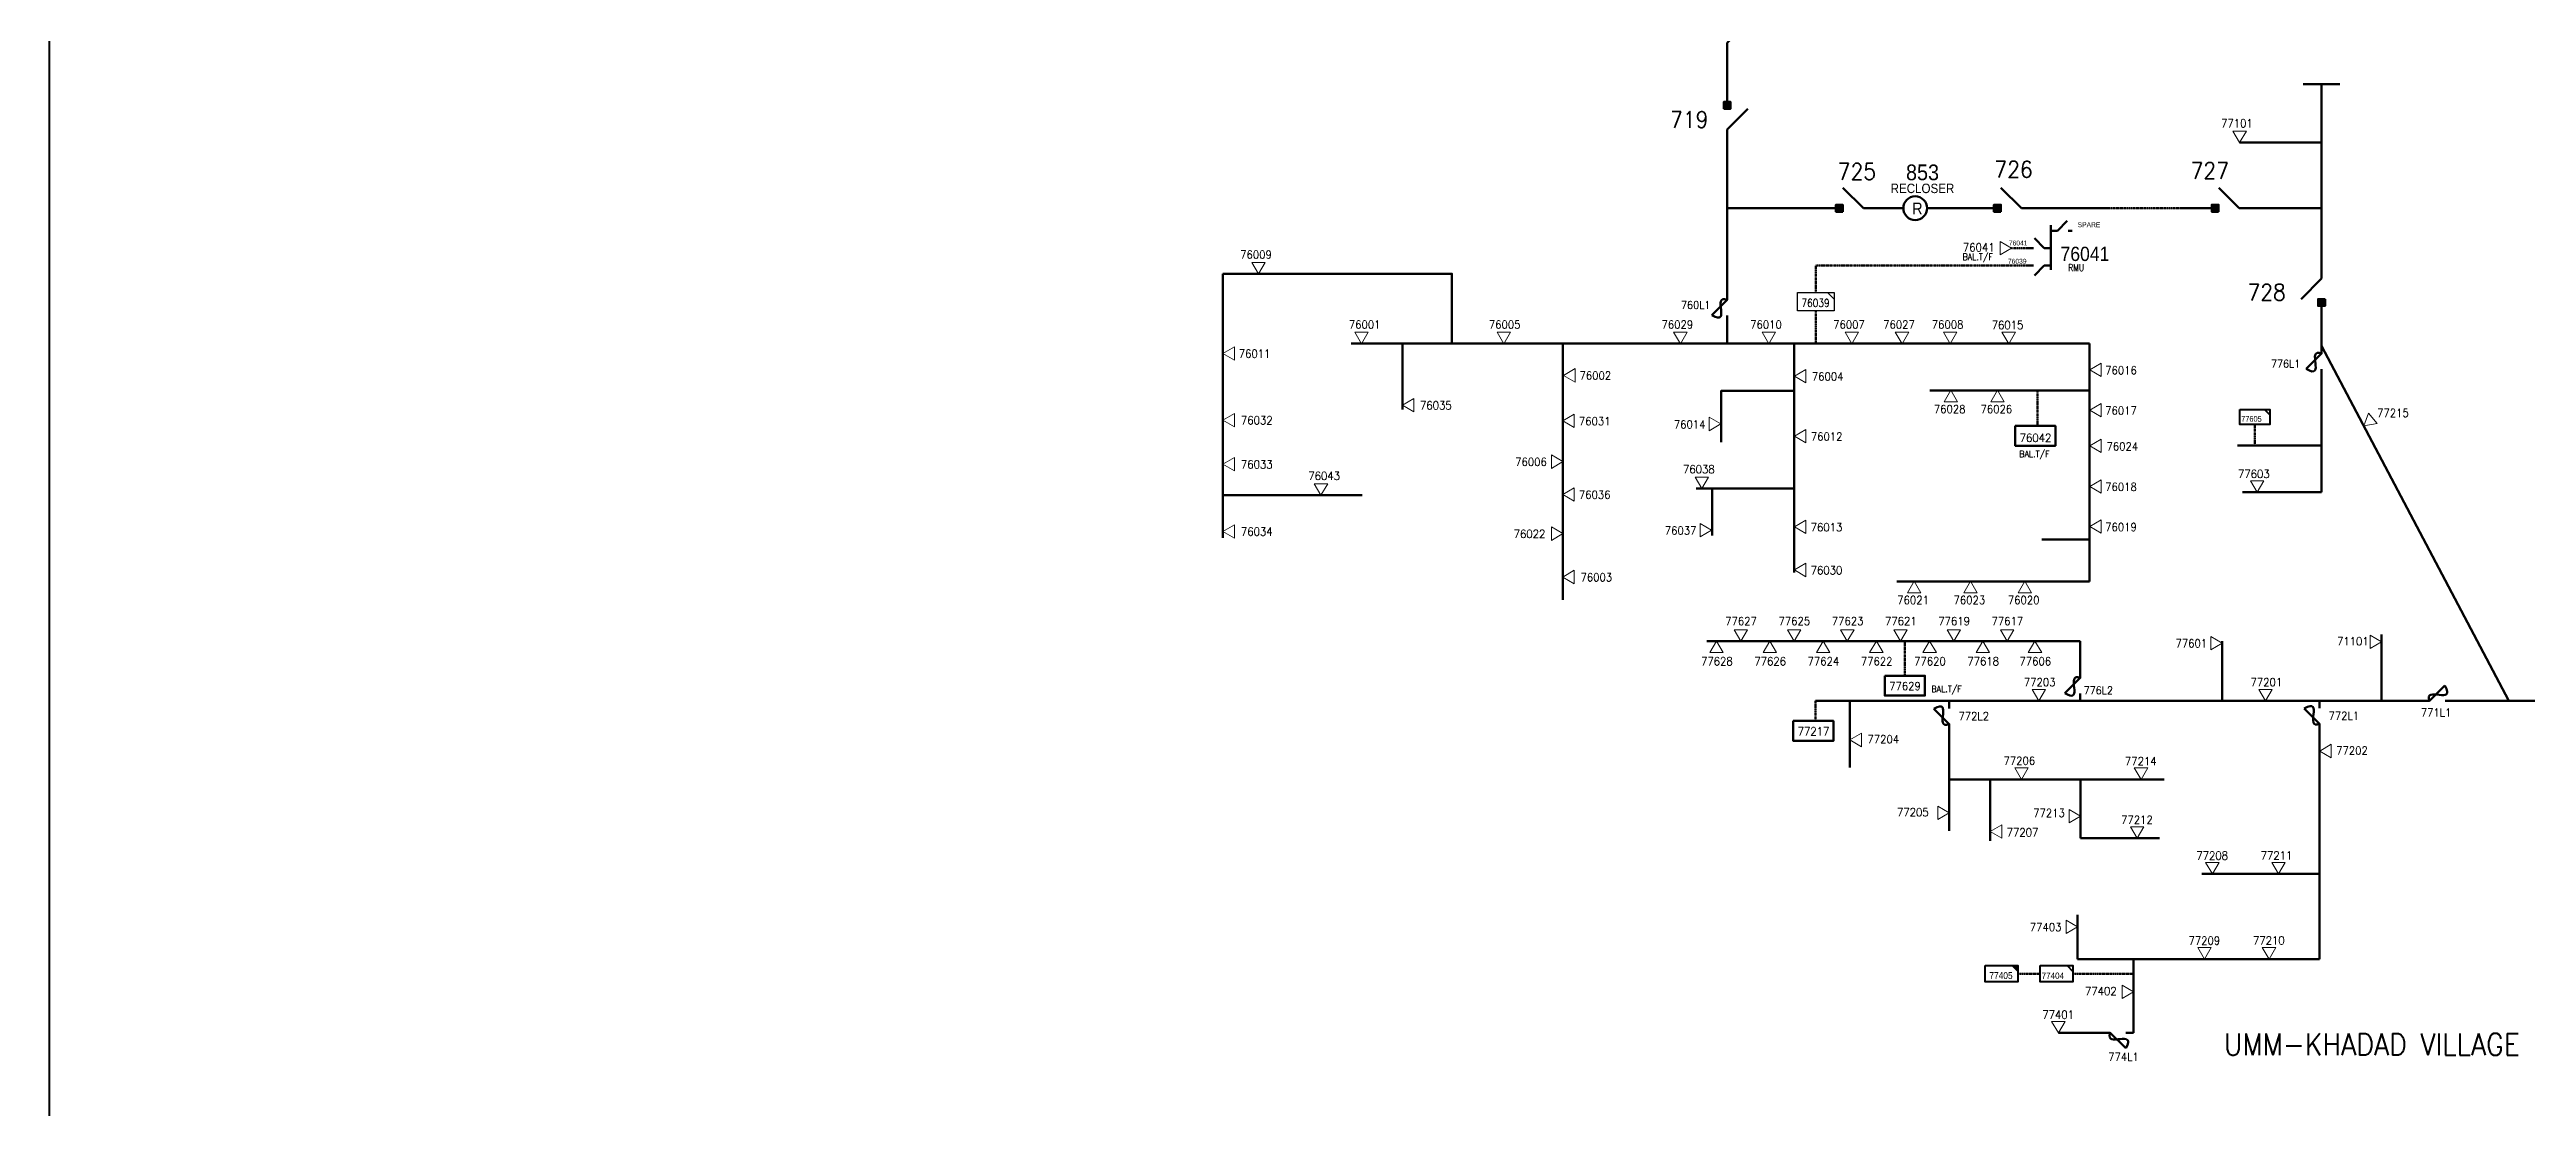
# Model space of a CAD drawing. Header units: metres. Extents: x 65984 to 144644, y -19036 to 23726.
# Drawn here: x 137705 to 138621, y 20004 to 20396 of the extents above; entities that cross this region are included whole.
import ezdxf
from ezdxf.enums import TextEntityAlignment as Align

# ---------------------------------------------------------------- set-up
doc = ezdxf.new("R2010")
doc.units = ezdxf.units.M
doc.header["$MEASUREMENT"] = 0
doc.linetypes.add('DGN Style 3', pattern=[0.013877, 0, -0.013877])
doc.layers.get('0').update_dxf_attribs({"color": 95, "lineweight": 40})
for name, color, linetype, lineweight in [('ABS NUMBER', 112, 'Continuous', 30), ('d_eos', 111, 'Continuous', 40), ('d_eos no', 121, 'Continuous', 40), ('d_fco text', 95, 'Continuous', 40), ('d_switch', 95, 'Continuous', 40), ('d_tf no', 6, 'Continuous', 40), ('d_ug cable', 95, 'Continuous', 40), ('d_unit sub', 7, 'Continuous', 40), ('d_village name', 7, 'Continuous', 40), ('EXI TRANS 3PH', 7, 'Continuous', 0), ('FDR  1  16', 234, 'Continuous', 40), ('FDR  2  03', 240, 'Continuous', 40), ('FDR  2  05', 154, 'Continuous', 40), ('FDR  2  17', 98, 'Continuous', 40), ('FDR  2  19', 172, 'Continuous', 40), ('FDR  3  01', 30, 'Continuous', 40), ('FDR  3  02', 251, 'Continuous', 40), ('FDR  4  02', 126, 'Continuous', 40), ('Level 37', 7, 'Continuous', 0), ('O H MAIN FEEDER', 4, 'Continuous', 100), ('REGULATOR', 5, 'Continuous', 40), ('RMU', 30, 'Continuous', 120)]:
    doc.layers.add(name, color=color, linetype=linetype, lineweight=lineweight)
doc.styles.add('Style-Arial', font='arial.ttf')
doc.styles.add('Style-ENGINEERING', font='ENGINEERING.shx')
doc.styles.add('Style-msdefault', font='msdefault.shx')
doc.styles.add('Style-STANDARD', font='STANDARD.shx')

# ---------------------------------------------------------------- blocks, each defined once
blk = doc.blocks.new('FUSE01')
at = {"color": 0, "linetype": 'ByBlock', "lineweight": -2}
blk.add_line((0, -17.15), (0, -22.55), dxfattribs=at)
at = {"color": 0, "linetype": 'ByBlock', "lineweight": -2, "flags": 128}
blk.add_lwpolyline([(0, 0.05), (0, -5.75), (-11.2, -16.95)], dxfattribs=at)
at = {"color": 0, "linetype": 'ByBlock', "lineweight": -2}
blk.add_open_spline([(-11.2, -16.95), (3.4, -25.35), (-11.6, -1.35), (0, -5.75)], degree=3, dxfattribs=at)
blk = doc.blocks.new('ABS2')
at = {"color": 0, "linetype": 'ByBlock', "lineweight": -2}
for q in [(-59.8, 87), (0, 0)]:
    blk.add_line((0, 27.2), q, dxfattribs=at)
at = {"color": 0, "linetype": 'ByBlock', "lineweight": -2, "flags": 128}
for points in [[(10, 87.2), (-10, 87.2), (-10, 107.2), (10, 107.2)], [(7.6, 99.3), (7.6, 99.3), (7.6, 99.3), (7.6, 99.3)]]:
    blk.add_lwpolyline(points, close=True, dxfattribs=at)
at = {"color": 0, "linetype": 'ByBlock', "lineweight": -2}
for points in [[(10, 87.2), (-10, 87.2), (10, 107.2), (-10, 107.2)], [(7.6, 99.3), (7.6, 99.3), (7.6, 99.3)]]:
    blk.add_solid(points, dxfattribs=at)
blk = doc.blocks.new('TF_8')
at = {"color": 0, "linetype": 'ByBlock', "lineweight": -2}
blk.add_line((6.3, 4.95), (9.9, 1.35), dxfattribs=at)
blk.add_3dface([(-10.1, 4.95), (9.9, 4.95), (9.9, -5.05), (-10.1, -5.05)], dxfattribs=at)
blk = doc.blocks.new('*U927')
at = {"layer": 'REGULATOR', "color": 7, "linetype": 'Continuous', "lineweight": 53}
blk.add_circle((0, 0.1), 7.56, dxfattribs=at)
at = {"layer": 'ABS NUMBER', "color": 7, "lineweight": 53, "style": 'Style-ENGINEERING', "width": 0.9}
blk.add_text('R', height=7.56, dxfattribs=at).set_placement((-1.9, 3.7), align=Align.TOP_LEFT)
blk = doc.blocks.new('TF_2_2')
at = {"layer": 'd_village name', "color": 0, "linetype": 'Continuous', "lineweight": 30, "ltscale": 500}
blk.add_line((3150, 2475), (4950, 675), dxfattribs=at)
blk.add_3dface([(-5050, 2475), (4950, 2475), (4950, -2525), (-5050, -2525)], dxfattribs=at)
blk = doc.blocks.new('SS_1_3')
at = {"color": 0, "linetype": 'ByBlock', "lineweight": -2, "ltscale": 500, "flags": 128}
blk.add_lwpolyline([(3475, 2125), (5225, 2125), (5225, 375)], close=True, dxfattribs=at)
at = {"color": 0, "linetype": 'ByBlock', "lineweight": -2, "ltscale": 500, "extrusion": (0, 0, -1)}
blk.add_solid([(-3475, 2125), (-5225, 2125), (-5225, 375)], dxfattribs=at)
at = {"color": 0, "linetype": 'ByBlock', "lineweight": -2, "ltscale": 500}
blk.add_3dface([(-4775, 2125), (5225, 2125), (5225, -2875), (-4775, -2875)], dxfattribs=at)
blk = doc.blocks.new('TRA1_658')
at = {"layer": 'EXI TRANS 3PH', "color": 6, "linetype": 'Continuous', "lineweight": 0, "flags": 128}
blk.add_lwpolyline([(10, -17), (0, 0), (-10, -17)], close=True, dxfattribs=at)
blk = doc.blocks.new('TRA1_657')
at = {"layer": 'EXI TRANS 3PH', "color": 6, "linetype": 'Continuous', "lineweight": 0, "xscale": 1.000046566207834, "yscale": 1.000046566207834, "zscale": 1.000046566207834, "rotation": 180}
blk.add_blockref('TRA1_658', (0, 0), dxfattribs=at)

msp = doc.modelspace()

# ---------------------------------------------------------------- linework, layer by layer
at = {"layer": 'd_eos', "color": 6, "linetype": 'Continuous', "lineweight": 211, "ltscale": 0.437604}
for p, q in [((138445.21, 20314.09), (138445.21, 20330.59)), ((138445.21, 20328.54), (138447.67, 20328.54)), ((138447.67, 20328.54), (138451.26, 20332.24)), ((138451.6, 20328.54), (138453.09, 20328.54)), ((138438.82, 20322.13), (138437.33, 20322.13)), ((138442.75, 20322.13), (138439.16, 20325.83)), ((138445.21, 20322.13), (138442.75, 20322.13)), ((138438.82, 20315.71), (138437.33, 20315.71)), ((138442.75, 20315.71), (138439.16, 20312.01)), ((138445.21, 20315.71), (138442.75, 20315.71))]:
    msp.add_line(p, q, dxfattribs=at)
at = {"layer": 'd_ug cable', "color": 6, "linetype": 'DGN Style 3', "lineweight": 100}
for p, q in [((138358.25, 20286.77), (138358.25, 20298.97)), ((138520.67, 20256.83), (138520.67, 20249.05)), ((138441.24, 20053.62), (138432.94, 20053.62)), ((138453.35, 20053.61), (138475.71, 20053.61))]:
    msp.add_line(p, q, dxfattribs=at)
at = {"layer": 'FDR  1  16', "linetype": 'Continuous', "lineweight": 40, "flags": 128}
msp.add_lwpolyline([(137704.71, 21034.93), (139267.55, 21034.93), (139267.55, 19936.81), (137704.71, 19936.81)], close=True, dxfattribs=at)
at = {"layer": 'FDR  2  05', "color": 6, "linetype": 'Continuous', "lineweight": 100}
for p, q in [((138545.35, 20361.2), (138515.03, 20361.2)), ((138350.18, 20286.77), (138350.18, 20202.06)), ((138459.47, 20286.77), (138459.47, 20198.79)), ((138545.35, 20274.96), (138545.35, 20231.84)), ((138459.47, 20269.46), (138400.41, 20269.46)), ((138545.35, 20249.05), (138514.23, 20249.05)), ((138350.18, 20233.18), (138313.95, 20233.18)), ((138319.81, 20233.18), (138319.81, 20215.77)), ((138545.35, 20231.84), (138516.09, 20231.84)), ((138459.47, 20214.35), (138441.9, 20214.35)), ((138459.47, 20198.79), (138388.24, 20198.79)), ((138456.08, 20176.68), (138317.94, 20176.68)), ((138456.08, 20166.08), (138456.08, 20176.68)), ((138508.55, 20154.85), (138508.55, 20176.68)), ((138567.49, 20154.54), (138567.49, 20179.2)), ((138370.83, 20154.54), (138370.83, 20129.99)), ((138544.64, 20143.47), (138544.64, 20059.05)), ((138407.6, 20143.05), (138407.6, 20106.46)), ((138487.08, 20125.51), (138407.6, 20125.51)), ((138422.76, 20125.51), (138422.76, 20102.79)), ((138456.14, 20125.51), (138456.14, 20103.8)), ((138485.33, 20103.8), (138456.14, 20103.8)), ((138501.05, 20090.53), (138544.64, 20090.53)), ((138455.1, 20059.05), (138455.1, 20075.45)), ((138455.1, 20059.05), (138544.64, 20059.05)), ((138475.71, 20059.05), (138475.71, 20031.71)), ((138447.96, 20031.71), (138464.54, 20031.71))]:
    msp.add_line(p, q, dxfattribs=at)
at = {"layer": 'FDR  2  05', "color": 6, "linetype": 'Continuous', "lineweight": 100, "flags": 128}
msp.add_lwpolyline([(138350.18, 20269.29), (138323.15, 20269.29), (138323.15, 20250.36)], dxfattribs=at)
at = {"layer": 'FDR  2  17', "color": 6, "linetype": 'Continuous', "lineweight": 53, "flags": 128}
for points in [[(138432.02, 20256.36), (138446.87, 20256.36), (138446.87, 20248.98), (138432.02, 20248.98)], [(138383.72, 20163.9), (138398.57, 20163.9), (138398.57, 20156.52), (138383.72, 20156.52)], [(138349.88, 20147.17), (138364.73, 20147.17), (138364.73, 20139.78), (138349.88, 20139.78)]]:
    msp.add_lwpolyline(points, close=True, dxfattribs=at)
at = {"layer": 'FDR  2  19', "color": 6, "linetype": 'DGN Style 3', "lineweight": 106}
msp.add_line((138493.23, 20336.88), (138466.33, 20336.88), dxfattribs=at)
at = {"layer": 'FDR  2  19', "color": 6, "linetype": 'DGN Style 3', "lineweight": 53}
for p, q in [((138437.33, 20322.13), (138430.66, 20322.13)), ((138440.25, 20269.46), (138440.25, 20256.36)), ((138391.15, 20176.68), (138391.15, 20163.9)), ((138358.11, 20154.54), (138358.11, 20147.17))]:
    msp.add_line(p, q, dxfattribs=at)
at = {"layer": 'FDR  2  19', "color": 6, "linetype": 'DGN Style 3', "lineweight": 53, "flags": 128}
msp.add_lwpolyline([(138437.33, 20315.71), (138358.25, 20315.71), (138358.25, 20305.72)], dxfattribs=at)
at = {"layer": 'O H MAIN FEEDER', "color": 6, "lineweight": 120, "ltscale": 0.304429}
for p, q in [((138325.42, 20394.67), (138325.42, 20383.87)), ((138325.42, 20383.87), (138325.42, 20375.61)), ((138552.16, 20382.75), (138538.54, 20382.75)), ((138545.35, 20382.75), (138545.35, 20370.35)), ((138545.35, 20370.35), (138545.35, 20314.36)), ((138325.42, 20362.62), (138325.42, 20305.51)), ((138325.42, 20336.88), (138365.66, 20336.88)), ((138379.31, 20336.88), (138390.48, 20336.88)), ((138399.37, 20336.88), (138423.93, 20336.88)), ((138437.16, 20336.88), (138466.33, 20336.88)), ((138493.19, 20336.88), (138501.53, 20336.88)), ((138493.19, 20336.88), (138504.7, 20336.88)), ((138516.31, 20336.88), (138545.35, 20336.88)), ((138138.85, 20312.62), (138138.85, 20214.95)), ((138545.35, 20300.73), (138545.35, 20285.92)), ((138325.42, 20294.71), (138325.42, 20286.77)), ((138186.29, 20286.77), (138459.47, 20286.77)), ((138205.28, 20286.77), (138205.28, 20262.37)), ((138264.65, 20286.77), (138264.65, 20192.02)), ((138264.65, 20286.77), (138264.65, 20199.22)), ((138545.35, 20285.92), (138614.57, 20154.54)), ((138138.85, 20230.74), (138190.38, 20230.74)), ((138358.11, 20154.54), (138510.75, 20154.54)), ((138510.75, 20154.54), (138582.65, 20154.54)), ((138593.81, 20154.54), (138624.4, 20154.54))]:
    msp.add_line(p, q, dxfattribs=at)
at = {"layer": 'O H MAIN FEEDER', "color": 6, "lineweight": 120, "ltscale": 0.304429, "flags": 128}
msp.add_lwpolyline([(138223.61, 20286.76), (138223.61, 20312.62), (138138.85, 20312.62)], dxfattribs=at)

# ---------------------------------------------------------------- block references
at = {"color": 6, "linetype": 'DGN Style 3', "lineweight": 106, "ltscale": 0.419071, "xscale": 0.001350861239531649, "yscale": 0.001350861239531649, "zscale": 0.002441080165275587, "rotation": 359.9999999999999}
msp.add_blockref('TF_2_2', (138358.32, 20302.38), dxfattribs=at)
at = {"layer": 'd_unit sub', "color": 6, "linetype": 'Continuous', "lineweight": 40, "zscale": 0.4267622666565712, "rotation": 359.9999999999999}
for p, xscale, yscale in [((138520.72, 20259.64), 0.553281624252215, 0.553281624252215), ((138447.36, 20053.65), 0.6056661833643963, 0.6056661833643963)]:
    msp.add_blockref('TF_8', p, dxfattribs=dict(at, xscale=xscale, yscale=yscale))
at = {"layer": 'd_unit sub', "color": 6, "linetype": 'Continuous', "lineweight": 40, "xscale": 0.001211049045056606, "yscale": 0.001211049045056606, "zscale": 0.002441080165275587}
msp.add_blockref('SS_1_3', (138426.61, 20054.08), dxfattribs=at)
at = {"layer": 'EXI TRANS 3PH', "color": 6, "linetype": 'Continuous', "lineweight": 0}
for p, xscale, yscale, zscale, rotation in [((138515.03, 20361.19), 0.2484432804949534, 0.2489860078851998, 0.2484432804949534, 359.9998128257428), ((138138.85, 20283.14), 0.2484432804949529, 0.2489860078852003, 0.2484432804949529, 269.9998128257428), ((138264.91, 20275.04), 0.2484432804949529, 0.2489860078852003, 0.2484432804949529, 269.9998128257428), ((138350.31, 20274.71), 0.2484432804949529, 0.2489860078852003, 0.2484432804949529, 269.9998128257428), ((138459.61, 20277.09), 0.2484432804949529, 0.2489860078852003, 0.2484432804949529, 269.9998128257428), ((138205.28, 20264.03), 0.2484432804949529, 0.2489860078852003, 0.2484432804949529, 269.9998128257428), ((138408.18, 20269.51), 0.2484432804949535, 0.2489860078851997, 0.2484432804949535, 179.9998128257428), ((138425.47, 20269.51), 0.2484432804949535, 0.2489860078851997, 0.2484432804949535, 179.9998128257428), ((138459.61, 20262.17), 0.2484432804949529, 0.2489860078852003, 0.2484432804949529, 269.9998128257428), ((138138.85, 20258.47), 0.2484432804949529, 0.2489860078852003, 0.2484432804949529, 269.9998128257428), ((138264.64, 20258.17), 0.2484432804949529, 0.2489860078852003, 0.2484432804949529, 269.9998128257428), ((138350.31, 20252.58), 0.2484432804949529, 0.2489860078852003, 0.2484432804949529, 269.9998128257428), ((138138.85, 20242.14), 0.2484432804949529, 0.2489860078852003, 0.2484432804949529, 269.9998128257428), ((138459.61, 20248.92), 0.2484432804949529, 0.2489860078852003, 0.2484432804949529, 269.9998128257428), ((138459.61, 20233.95), 0.2484432804949529, 0.2489860078852003, 0.2484432804949529, 269.9998128257428), ((138264.64, 20230.95), 0.2484432804949529, 0.2489860078852003, 0.2484432804949529, 269.9998128257428), ((138138.85, 20217.28), 0.2484432804949529, 0.2489860078852003, 0.2484432804949529, 269.9998128257428), ((138350.31, 20218.95), 0.2484432804949529, 0.2489860078852003, 0.2484432804949529, 269.9998128257428), ((138459.61, 20219.09), 0.2484432804949529, 0.2489860078852003, 0.2484432804949529, 269.9998128257428), ((138264.64, 20200.41), 0.2484432804949529, 0.2489860078852003, 0.2484432804949529, 269.9998128257428), ((138350.31, 20203.03), 0.2484432804949529, 0.2489860078852003, 0.2484432804949529, 269.9998128257428), ((138394.64, 20198.84), 0.2484432804949535, 0.2489860078851997, 0.2484432804949535, 179.9998128257428), ((138415.46, 20198.84), 0.2484432804949535, 0.2489860078851997, 0.2484432804949535, 179.9998128257428), ((138435.53, 20198.84), 0.2484432804949535, 0.2489860078851997, 0.2484432804949535, 179.9998128257428), ((138330.46, 20176.68), 0.2485470737529526, 0.2485470737529526, 0.2485470737529526, 4.46160565829156e-12), ((138350.17, 20176.68), 0.2485470737529526, 0.2485470737529526, 0.2485470737529526, 4.46160565829156e-12), ((138369.87, 20176.68), 0.2485470737529526, 0.2485470737529526, 0.2485470737529526, 4.46160565829156e-12), ((138389.58, 20176.68), 0.2485470737529526, 0.2485470737529526, 0.2485470737529526, 4.46160565829156e-12), ((138409.28, 20176.68), 0.2485470737529526, 0.2485470737529526, 0.2485470737529526, 4.46160565829156e-12), ((138428.99, 20176.68), 0.2485470737529526, 0.2485470737529526, 0.2485470737529526, 4.46160565829156e-12), ((138370.85, 20140.12), 0.2485470737529522, 0.2485470737529522, 0.2485470737529522, 270.0000000000255), ((138422.76, 20106.21), 0.2485470737529523, 0.2485470737529523, 0.2485470737529523, 270.0003743485146)]:
    msp.add_blockref('TRA1_657', p, dxfattribs=dict(at, xscale=xscale, yscale=yscale, zscale=zscale, rotation=rotation))
at = {"layer": 'EXI TRANS 3PH', "color": 6, "linetype": 'Continuous', "lineweight": 0, "extrusion": (0, 0, -1)}
for p, xscale, yscale, zscale, rotation in [((-138430.66, 20322.13), 0.2484432804949529, 0.2489860078852003, 0.2484432804949529, 269.9922887923341), ((-138152.01, 20312.61), 0.2484432804949534, 0.2489860078851998, 0.2484432804949534, 0.0001871742573096566), ((-138190.12, 20286.73), 0.2484432804949534, 0.2489860078851998, 0.2484432804949534, 0.0001871742573096566), ((-138242.8, 20286.73), 0.2484432804949534, 0.2489860078851998, 0.2484432804949534, 0.0001871742573096566), ((-138308.11, 20286.73), 0.2484432804949534, 0.2489860078851998, 0.2484432804949534, 0.0001871742573096566), ((-138340.88, 20286.73), 0.2484432804949534, 0.2489860078851998, 0.2484432804949534, 0.0001871742573096566), ((-138371.59, 20286.73), 0.2484432804949534, 0.2489860078851998, 0.2484432804949534, 0.0001871742573096566), ((-138390.11, 20286.73), 0.2484432804949534, 0.2489860078851998, 0.2484432804949534, 0.0001871742573096566), ((-138407.94, 20286.73), 0.2484432804949534, 0.2489860078851998, 0.2484432804949534, 0.0001871742573096566), ((-138429.58, 20286.73), 0.2484432804949534, 0.2489860078851998, 0.2484432804949534, 0.0001871742573096566), ((-138323.02, 20257.05), 0.2484432804949529, 0.2489860078852004, 0.2484432804949529, 270.0001871744182), ((-138561.03, 20256.39), 0.2485470737529523, 0.2485470737529523, 0.2485470737529523, 50.00037434851455), ((-138264.65, 20243.11), 0.2484432804949529, 0.2489860078852003, 0.2484432804949529, 270.0000894163484), ((-138316.04, 20233.18), 0.2484432804949534, 0.2489860078851998, 0.2484432804949534, 0.0001871742573096566), ((-138521.49, 20231.84), 0.2485470737529525, 0.2485470737529525, 0.2485470737529525, 0.0003743485146206858), ((-138175.14, 20230.7), 0.2484432804949534, 0.2489860078851998, 0.2484432804949534, 0.0001871742573096566), ((-138264.65, 20216.46), 0.2484432804949529, 0.2489860078852003, 0.2484432804949529, 270.0000894163564), ((-138319.68, 20217.78), 0.2484432804949529, 0.2489860078852004, 0.2484432804949529, 270.0001871744182), ((-138321.51, 20176.68), 0.2485470737529525, 0.2485470737529525, 0.2485470737529525, 180.0003743485146), ((-138341.22, 20176.68), 0.2485470737529525, 0.2485470737529525, 0.2485470737529525, 180.0003743485146), ((-138360.92, 20176.68), 0.2485470737529525, 0.2485470737529525, 0.2485470737529525, 180.0003743485146), ((-138380.63, 20176.68), 0.2485470737529525, 0.2485470737529525, 0.2485470737529525, 180.0003743485146), ((-138400.33, 20176.68), 0.2485470737529525, 0.2485470737529525, 0.2485470737529525, 180.0003743485146), ((-138420.04, 20176.68), 0.2485470737529525, 0.2485470737529525, 0.2485470737529525, 180.0003743485146), ((-138439.31, 20176.68), 0.2485470737529525, 0.2485470737529525, 0.2485470737529525, 180.0003743485146), ((-138508.55, 20175.98), 0.2485470737529523, 0.2485470737529523, 0.2485470737529523, 270.0003743485146), ((-138567.49, 20176.41), 0.2485470737529523, 0.2485470737529523, 0.2485470737529523, 270.0003743485146), ((-138440.71, 20154.55), 0.2485470737529525, 0.2485470737529525, 0.2485470737529525, 0.0003743485146206858), ((-138524.59, 20154.55), 0.2485470737529525, 0.2485470737529525, 0.2485470737529525, 0.0003743485146206858), ((-138544.65, 20136.02), 0.2485470737529523, 0.2485470737529523, 0.2485470737529523, 90.00037434851458), ((-138434.31, 20125.53), 0.2485470737529525, 0.2485470737529525, 0.2485470737529525, 0.0003743485146206858), ((-138478.54, 20125.53), 0.2485470737529525, 0.2485470737529525, 0.2485470737529525, 0.0003743485146206858), ((-138407.61, 20113.13), 0.2485470737529523, 0.2485470737529523, 0.2485470737529523, 270.0003743485146), ((-138456.14, 20111.91), 0.2485470737529523, 0.2485470737529523, 0.2485470737529523, 270.0003743485146), ((-138477.12, 20103.79), 0.2485470737529525, 0.2485470737529525, 0.2485470737529525, 0.0003743485146206858), ((-138504.94, 20090.56), 0.2485470737529525, 0.2485470737529525, 0.2485470737529525, 0.0003743485146206858), ((-138529.42, 20090.56), 0.2485470737529525, 0.2485470737529525, 0.2485470737529525, 0.0003743485146206858), ((-138455.1, 20071), 0.2485470737529523, 0.2485470737529523, 0.2485470737529523, 270.0003743485146), ((-138502.05, 20059.05), 0.2485470737529525, 0.2485470737529525, 0.2485470737529525, 0.0003743485146206858), ((-138525.91, 20059.05), 0.2485470737529525, 0.2485470737529525, 0.2485470737529525, 0.0003743485146206858), ((-138475.74, 20046.94), 0.2485470737529523, 0.2485470737529523, 0.2485470737529523, 270.0003743485146), ((-138447.95, 20031.71), 0.2485470737529525, 0.2485470737529525, 0.2485470737529525, 0.0003743485146206858)]:
    msp.add_blockref('TRA1_657', p, dxfattribs=dict(at, xscale=xscale, yscale=yscale, zscale=zscale, rotation=rotation))
at = {"layer": 'FDR  2  03', "color": 6, "linetype": 'Continuous', "lineweight": 106, "zscale": 0.2186401340495829}
for p, xscale, yscale, rotation in [((138325.42, 20394.67), 0.1273363878880792, -0.1273363878880797, 180.0002730902406), ((138325.42, 20362.57), 0.1273363878880792, -0.1273363878880797, 180.0002730902406), ((138379.31, 20336.88), 0.1273363878880791, -0.1273363878880797, 269.9998128257428), ((138437.78, 20336.88), 0.1273363878880791, -0.1273363878880797, 269.9998128257428), ((138518.35, 20336.88), 0.1273363878880791, -0.1273363878880797, 269.9998128257428), ((138545.35, 20314.36), 0.1273363878880792, -0.1273363878880796, 359.9998128257428)]:
    msp.add_blockref('ABS2', p, dxfattribs=dict(at, xscale=xscale, yscale=yscale, rotation=rotation))
at = {"layer": 'FDR  2  05', "color": 7, "linetype": 'Continuous', "lineweight": 100, "xscale": 0.5082487081888794, "yscale": 0.5082487081888794, "zscale": 0.8726772255124368, "rotation": 359.9996256514858}
msp.add_blockref('FUSE01', (138325.42, 20305.9), dxfattribs=at)
at = {"layer": 'FDR  2  05', "color": 6, "linetype": 'Continuous', "lineweight": 100, "zscale": 0.8726772255124368}
for p, xscale, yscale, rotation in [((138545.35, 20286.03), 0.5082487081888794, 0.5082487081888794, 359.9996256514858), ((138456.08, 20166), 0.5082487081888798, 0.5082487081888798, 1.395665656622748e-11), ((138407.6, 20143.08), 0.5082487081888791, -0.5082487081888872, 0.3723117423541147), ((138544.64, 20143.16), 0.5082487081888794, -0.5082487081888872, 0.000374348514168501), ((138582.35, 20154.54), 0.5082487081888788, -0.5082487081888876, 269.9997883353001), ((138464.25, 20031.71), 0.5082487081888789, 0.5082487081888789, 89.99962565148584)]:
    msp.add_blockref('FUSE01', p, dxfattribs=dict(at, xscale=xscale, yscale=yscale, rotation=rotation))
at = {"layer": 'REGULATOR', "color": 7, "linetype": 'Continuous', "lineweight": 53, "xscale": 0.5824017097391738, "yscale": 0.5824017097391738, "zscale": 0.5824017097391738}
msp.add_blockref('*U927', (138395.01, 20336.83), dxfattribs=at)

# ---------------------------------------------------------------- texts
at = {"layer": 'ABS NUMBER', "color": 7, "lineweight": 140, "style": 'Style-Arial', "width": 0.9}
msp.add_text('853', height=5.824, dxfattribs=at).set_placement((138391.59, 20353.07), align=Align.TOP_LEFT)
at = {"layer": 'd_eos no', "color": 7, "linetype": 'Continuous', "lineweight": 140, "style": 'Style-Arial', "width": 0.88}
msp.add_text('76041', height=5.283, dxfattribs=at).set_placement((138448.76, 20322.64), align=Align.TOP_LEFT)
at = {"layer": 'd_fco text', "color": 6, "linetype": 'Continuous', "lineweight": 70, "style": 'Style-msdefault', "width": 0.916667}
msp.add_text('RECLOSER', height=3.494, dxfattribs=at).set_placement((138385.9, 20345.98), align=Align.TOP_LEFT)
at = {"layer": 'd_switch', "color": 6, "linetype": 'Continuous', "lineweight": 30, "style": 'Style-ENGINEERING', "width": 0.857143}
msp.add_text('SPARE', height=1.812, rotation=0.00752, dxfattribs=at).set_placement((138455.1, 20331.68), align=Align.TOP_LEFT)
for s, p in [('76039', (138429.29, 20318.17)), ('76041', (138429.63, 20324.91))]:
    msp.add_text(s, height=1.812, dxfattribs=at).set_placement(p, align=Align.TOP_LEFT)
at = {"layer": 'd_tf no', "color": 6, "linetype": 'Continuous', "lineweight": 40, "width": 0.909091}
for s, height, style, p in [('76039', 2.929, 'Style-STANDARD', (138358.13, 20301.84)), ('77405', 2.548, 'Style-msdefault', (138426.73, 20052.94))]:
    msp.add_text(s, height=height, dxfattribs=dict(at, style=style)).set_placement(p, align=Align.MIDDLE_CENTER)
at = {"layer": 'd_tf no', "color": 6, "linetype": 'Continuous', "lineweight": 40, "style": 'Style-msdefault', "width": 0.945946}
for s, height, p in [('77605', 2.155, (138515.61, 20260.01)), ('77404', 2.359, (138441.77, 20054.06))]:
    msp.add_text(s, height=height, dxfattribs=at).set_placement(p, align=Align.TOP_LEFT)
at = {"layer": 'FDR  3  01', "color": 6, "linetype": 'Continuous', "lineweight": 100, "style": 'Style-STANDARD'}
for s, p in [('719', (138311.4, 20369.7)), ('726', (138431.38, 20351.28)), ('725', (138373.42, 20350.48)), ('727', (138503.99, 20350.82)), ('728', (138525.03, 20305.81))]:
    msp.add_text(s, height=6.059, rotation=359.99981, dxfattribs=at).set_placement(p, align=Align.MIDDLE_CENTER)
at = {"layer": 'FDR  3  01', "color": 7, "linetype": 'Continuous', "lineweight": 100, "style": 'Style-STANDARD'}
msp.add_text('760L1', height=2.863, rotation=359.99981, dxfattribs=at).set_placement((138313.78, 20301.1), align=Align.MIDDLE_CENTER)
at = {"layer": 'FDR  3  02', "color": 6, "linetype": 'Continuous', "lineweight": 53, "attachment_point": 5, "rotation": 359.99981, "style": 'Style-STANDARD'}
for s, insert, char_height in [('776L1', (138532.05, 20279.33), 2.863), ('776L2', (138462.71, 20158.46), 2.863), ('772L2\\P\\P', (138416.66, 20146.44), 2.983), ('772L1\\P\\P', (138553.6, 20146.6), 2.983), ('771L1\\P\\P', (138587.71, 20147.77), 2.983), ('774L1\\P\\P', (138472.08, 20020.36), 2.983)]:
    msp.add_mtext(s, dxfattribs=dict(at, insert=insert, char_height=char_height))
at = {"layer": 'FDR  4  02', "color": 131, "linetype": 'Continuous', "lineweight": 53, "insert": (138563.93, 20027.46), "char_height": 7.9888, "attachment_point": 5, "rotation": 359.99981, "style": 'Style-STANDARD'}
msp.add_mtext('UMM-KHADAD VILLAGE', dxfattribs=at)
at = {"layer": 'Level 37', "color": 7, "linetype": 'Continuous', "lineweight": 53, "style": 'Style-STANDARD', "width": 0.854701}
msp.add_text('RMU', height=2.638, dxfattribs=at).set_placement((138454.56, 20314.93), align=Align.MIDDLE_CENTER)
at = {"layer": 'RMU', "color": 6, "linetype": 'Continuous', "lineweight": 53, "attachment_point": 5, "style": 'Style-STANDARD'}
for s, insert, char_height, rotation in [('\\H1.04778x;77101', (138514.03, 20368.32), 2.8632, 359.99981), ('\\H1.04778x;76009', (138151.09, 20319.73), 2.8632, 359.99981), ('\\H1.04778x;BAL.T/F', (138418.11, 20318.51), 2.2437, 0.00771), ('76041', (138418.5, 20322.4), 3, 0.00771), ('\\H1.04778x;76001^J', (138191.29, 20293.85), 2.8632, 359.99981), ('\\H1.04778x;76005^J', (138243.09, 20293.85), 2.8632, 359.99981), ('\\H1.04778x;76029', (138307, 20293.85), 2.8632, 359.99981), ('\\H1.04778x;76010^J', (138339.78, 20293.85), 2.8632, 359.99981), ('76007', (138370.48, 20293.85), 3, 359.99981), ('76027', (138389, 20293.85), 3, 359.99981), ('76008', (138406.97, 20293.85), 3, 359.99981), ('\\H1.04778x;76015', (138429.16, 20293.67), 2.8632, 359.99981), ('\\H1.04778x;76011^J', (138150.57, 20283.06), 2.8632, 359.99981), ('\\H1.04778x;76002^J', (138276.63, 20274.97), 2.8632, 359.99981), ('\\H1.04778x;76004^J', (138362.62, 20274.62), 2.8632, 359.99981), ('\\H1.04778x;76016', (138471.14, 20276.92), 2.8632, 359.99981), ('\\H1.04778x;76035', (138217.63, 20263.93), 2.8632, 359.99981), ('\\H1.04778x;76028', (138407.76, 20262.57), 2.8632, 359.99981), ('\\H1.04778x;76026', (138425.04, 20262.57), 2.8632, 359.99981), ('\\H1.04778x;76017', (138471.14, 20262.01), 2.8632, 359.99981), ('\\H1.04778x;77215', (138571.75, 20261.13), 2.8632, 359.99981), ('\\H1.04778x;76032^J', (138151.38, 20258.4), 2.8632, 359.99981), ('\\H1.04778x;76031', (138276.43, 20258.08), 2.8632, 359.99981), ('\\H1.04778x;76014', (138311.53, 20256.86), 2.8632, 359.99981), ('\\H1.04778x;76012', (138362.23, 20252.4), 2.8632, 359.99981), ('76042', (138439.49, 20251.9), 3, 359.99981), ('\\H1.04778x;76006', (138252.86, 20243.02), 2.8632, 359.99991), ('\\H1.04778x;BAL.T/F', (138439.1, 20245.59), 2.2437, 0.00771), ('\\H1.04778x;76024', (138471.64, 20248.75), 2.8632, 359.99981), ('\\H1.04778x;76033^J', (138151.38, 20242.07), 2.8632, 359.99981), ('76043', (138176.32, 20237.82), 3, 359.99981), ('\\H1.04778x;76038', (138314.93, 20240.3), 2.8632, 359.99981), ('\\H1.04778x;76018', (138471.14, 20233.78), 2.8632, 359.99981), ('\\H1.04778x;77603', (138520.27, 20238.56), 2.8632, 359.99981), ('\\H1.04778x;76036', (138276.43, 20230.86), 2.8632, 359.99981), ('\\H1.04778x;76034^J', (138151.38, 20217.21), 2.8632, 359.99981), ('\\H1.04778x;76022^J', (138252.3, 20216.36), 2.8632, 359.99991), ('\\H1.04778x;76037', (138308.19, 20217.6), 2.8632, 359.99981), ('\\H1.04778x;76013', (138362.17, 20218.83), 2.8632, 359.99981), ('\\H1.04778x;76019', (138471.14, 20218.92), 2.8632, 359.99981), ('\\H1.04778x;76003^J', (138277, 20200.31), 2.8632, 359.99981), ('\\H1.04778x;76030', (138362.17, 20202.91), 2.8632, 359.99981), ('\\H1.04778x;76021', (138394.21, 20191.9), 2.8632, 359.99981), ('\\H1.04778x;76023', (138415.04, 20191.9), 2.8632, 359.99981), ('\\H1.04778x;76020', (138435.11, 20191.9), 2.8632, 359.99981), ('77627', (138330.57, 20184.12), 3, 359.99981), ('77625', (138350.28, 20184.12), 3, 359.99981), ('77623', (138369.98, 20184.12), 3, 359.99981), ('77621', (138389.69, 20184.12), 3, 359.99981), ('77619', (138409.39, 20184.12), 3, 359.99981), ('77617', (138429.1, 20184.12), 3, 359.99981), ('\\H1.04778x;77601', (138497.14, 20175.87), 2.8632, 359.99981), ('\\H1.04778x;71101', (138556.93, 20176.65), 2.8632, 359.99981), ('77628', (138321.62, 20169.23), 3, 359.99981), ('77626', (138341.33, 20169.23), 3, 359.99981), ('77624', (138361.03, 20169.23), 3, 359.99981), ('77622', (138380.74, 20169.23), 3, 359.99981), ('77620', (138400.44, 20169.23), 3, 359.99981), ('77618', (138420.15, 20169.23), 3, 359.99981), ('77606', (138439.42, 20169.23), 3, 359.99981), ('\\H1.04778x;77203', (138441.06, 20161.51), 2.8632, 359.99981), ('\\H1.04778x;77201', (138524.93, 20161.51), 2.8632, 359.99981), ('77629', (138391.22, 20160.06), 3, 359.99981), ('\\H1.04778x;BAL.T/F', (138406.58, 20158.57), 2.2437, 0.00771), ('77217', (138357.38, 20143.32), 3, 359.99981), ('\\H1.04778x;77204^J', (138383.18, 20140.38), 2.8632, 359.99981), ('\\H1.04778x;77202', (138556.61, 20136.21), 2.8632, 359.99981), ('\\H1.04778x;77206', (138433.51, 20132.43), 2.8632, 359.99981), ('\\H1.04778x;77214', (138478.45, 20132.25), 2.8632, 359.99981), ('\\H1.04778x;77205^J', (138394.12, 20113.38), 2.8632, 359.99981), ('\\H1.04778x;77207^J', (138434.69, 20105.93), 2.8632, 0.00019), ('\\H1.04778x;77213', (138444.5, 20113.1), 2.8632, 359.99981), ('\\H1.04778x;77212', (138477.03, 20110.58), 2.8632, 359.99981), ('\\H1.04778x;77208^J', (138504.85, 20097.32), 2.8632, 359.99981), ('\\H1.04778x;77211^J', (138528.66, 20097.37), 2.8632, 359.99981), ('\\H1.04778x;77403^J', (138443.24, 20070.87), 2.8632, 359.99981), ('\\H1.04778x;77209', (138501.97, 20065.85), 2.8632, 359.99981), ('\\H1.04778x;77210', (138525.83, 20065.92), 2.8632, 359.99981), ('\\H1.04778x;77402^J', (138463.69, 20047.17), 2.8632, 359.99981), ('\\H1.04778x;77401', (138447.87, 20038.45), 2.8632, 359.99981)]:
    msp.add_mtext(s, dxfattribs=dict(at, insert=insert, char_height=char_height, rotation=rotation))

doc.saveas('drawing.dxf')
